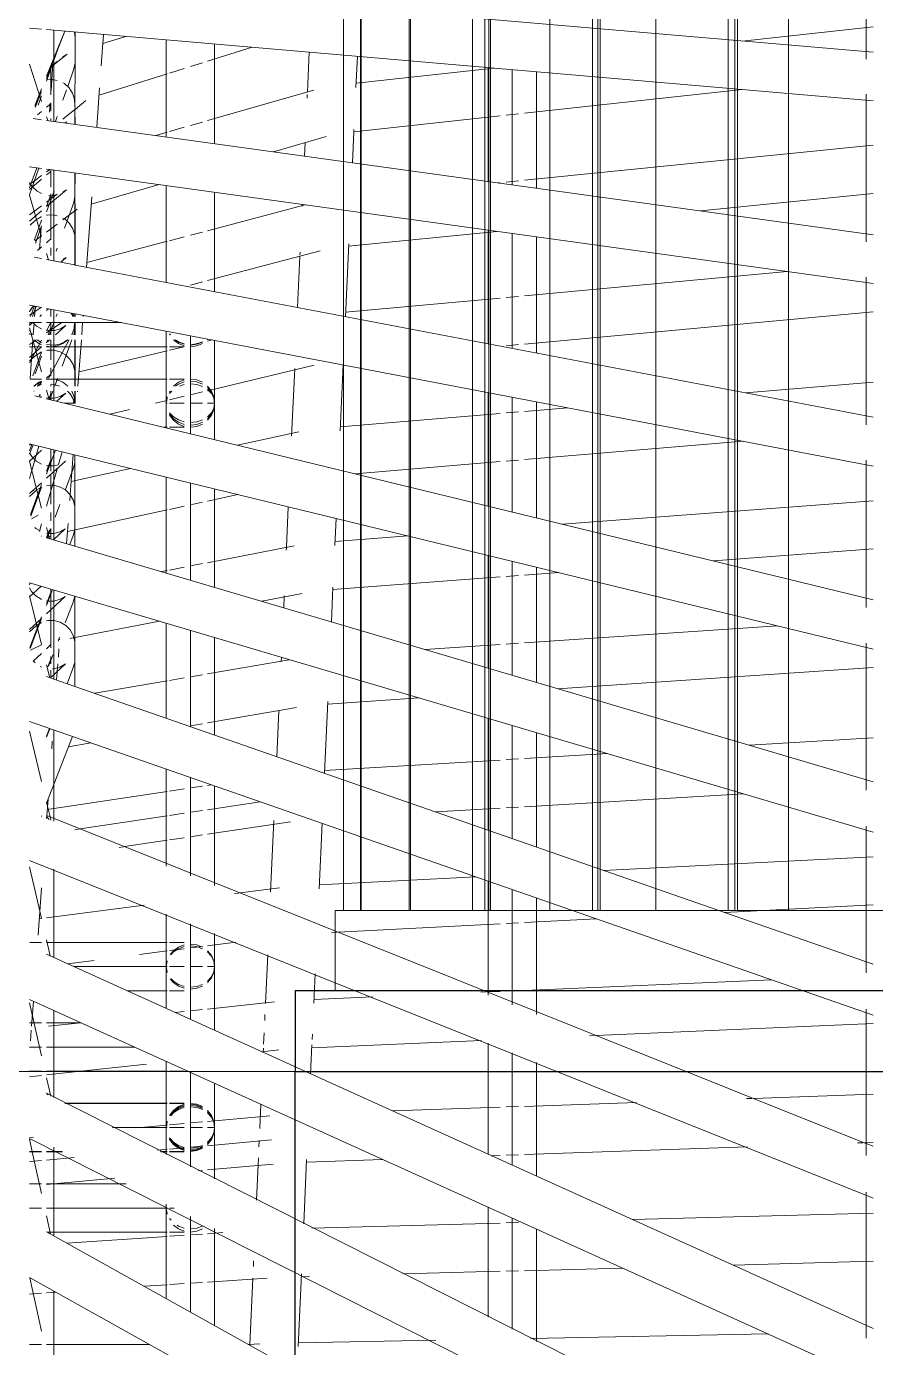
# Model space of a CAD drawing. Header units: millimetres. Extents: x 886808 to 1650903, y -1008069 to 230892.
# Drawn here: x 1015241 to 1015768, y -508469 to -507648 of the extents above; entities that cross this region are included whole.
import ezdxf
from ezdxf.xclip import XClip

# ---------------------------------------------------------------- set-up
doc = ezdxf.new("R2010")
doc.units = ezdxf.units.MM
doc.header["$XCLIPFRAME"] = 0
doc.linetypes.add('CENTER', pattern=[2, 1.25, -0.25, 0.25, -0.25])
doc.layers.get('0').update_dxf_attribs({"lineweight": 0})
for name, color, linetype, lineweight in [('0.NETMANHNHAT-0.05', 251, 'Continuous', 0), ('8l NET TO', 8, 'Continuous', 9), ('A-Wall', 113, 'Continuous', 30), ('A_Dim', 8, 'Continuous', 5)]:
    doc.layers.add(name, color=color, linetype=linetype, lineweight=lineweight)

# ---------------------------------------------------------------- blocks, each defined once
blk = doc.blocks.new('A$C14C457CE')
for p, q in [((8880.19, 2328.78), (8880.19, 2420.55)), ((8875.8, 2333.07), (9389.39, 2377.25)), ((8957.16, 2340.07), (8875.8, 2348.95)), ((8875.8, 2302.97), (9389.42, 2347.15)), ((9392.5, 2347.41), (9400, 2348.06)), ((9315, 2280.47), (9315, 2340.75)), ((9354.45, 2338.47), (9340.22, 2342.92)), ((9355.45, 2324.64), (9354.04, 2344.11)), ((9371.71, 2345.63), (9371.73, 2342.35)), ((9371.73, 2342.35), (9371.72, 2326.52)), ((9371.98, 2345.65), (9371.73, 2342.35)), ((9389.39, 2316.8), (9377.98, 2346.17)), ((9389.39, 2318.17), (9378.15, 2346.18)), ((9385, 2290.15), (9385, 2346.77)), ((9227.34, 2308.24), (9226.2, 2333.11)), ((9289.39, 2327.46), (9261.61, 2336.16)), ((9285, 2276.31), (9285, 2338.17)), ((9376.7, 2331.95), (9379.21, 2330.21)), ((9386.61, 2323.96), (9376.7, 2331.95)), ((9379.21, 2330.09), (9377.55, 2331.05)), ((9383.5, 2331.96), (9384.65, 2328.66)), ((9197.05, 2313.89), (9111.4, 2323.24)), ((9115, 2323.55), (9115, 2252.79)), ((9197.17, 2311.19), (9196.28, 2330.54)), ((9300, 2324.15), (9292.5, 2326.49)), ((9312.99, 2320.08), (9303.88, 2322.93)), ((9371.72, 2326.52), (9371.73, 2326.48)), ((9371.73, 2326.48), (9372.37, 2322.7)), ((9371.75, 2300.1), (9371.73, 2326.48)), ((9372.37, 2322.7), (9376.23, 2311.77)), ((9386.48, 2324.3), (9382.83, 2327.3)), ((9386.64, 2309.37), (9385.44, 2325.83)), ((9385.71, 2325.62), (9389.39, 2315.03)), ((9386.71, 2306.66), (9386.71, 2323.7)), ((9386.71, 2323.7), (9386.71, 2306.66)), ((9400, 2325.72), (9392.5, 2302.57)), ((9085, 2320.97), (9085, 2248.64)), ((9100, 2322.26), (9100, 2250.72)), ((9315, 2319.45), (9314.49, 2319.61)), ((9356.78, 2306.38), (9315, 2319.45)), ((9385.64, 2316.13), (9382.83, 2315.56)), ((9389.39, 2315.89), (9385.64, 2316.13)), ((8880.19, 2215.23), (8880.19, 2306.95)), ((9092.5, 2295.19), (8957.15, 2309.97)), ((9289.39, 2290.62), (9223.43, 2309.63)), ((9227.51, 2304.62), (9227.4, 2306.91)), ((9358.22, 2286.45), (9356.44, 2310.98)), ((9373.22, 2307.74), (9371.98, 2304.02)), ((9375.38, 2311.02), (9373.22, 2307.74)), ((9378.31, 2313.61), (9375.38, 2311.02)), ((9376.97, 2309.7), (9379.21, 2303.35)), ((9379.21, 2314.06), (9378.31, 2313.61)), ((9396.79, 2299.74), (9392.5, 2310.43)), ((9396.44, 2298.66), (9392.5, 2308.8)), ((9392.5, 2306.1), (9394.57, 2300.15)), ((9371.71, 2297.61), (9364.98, 2303.14)), ((9371.75, 2300.1), (9371.71, 2297.61)), ((9371.98, 2304.02), (9371.75, 2300.1)), ((9386.71, 2296.58), (9386.71, 2301.64)), ((9386.71, 2301.64), (9386.71, 2296.58)), ((9389.39, 2298.89), (9386.71, 2301.11)), ((9386.71, 2301.11), (9386.71, 2296.58)), ((9387.62, 2295.83), (9387.23, 2301.21)), ((8875.8, 2219.69), (9389.39, 2290.76)), ((9103.88, 2293.95), (9096.12, 2294.8)), ((9198.44, 2283.63), (9107.5, 2293.56)), ((9300, 2287.56), (9292.5, 2289.73)), ((9371.75, 2297.58), (9371.71, 2297.61)), ((9371.71, 2288.31), (9371.75, 2297.58)), ((9379.21, 2291.45), (9371.75, 2297.58)), ((9371.75, 2297.58), (9371.75, 2288.32)), ((9377.66, 2289.14), (9376.88, 2289.78)), ((9376.88, 2289.78), (9377.82, 2289.16)), ((9382.83, 2293.12), (9383.93, 2290)), ((9386.71, 2290.39), (9386.71, 2291.84)), ((9386.71, 2291.84), (9386.71, 2290.39)), ((9386.71, 2291.84), (9386.71, 2290.39)), ((9389.39, 2292.97), (9388.64, 2290.66)), ((9395.01, 2294.24), (9392.5, 2296.32)), ((9392.5, 2291.19), (9397.64, 2291.9)), ((9198.44, 2283.63), (9198.38, 2285.13)), ((9199.32, 2264.46), (9198.44, 2283.63)), ((9312.99, 2283.82), (9303.88, 2286.45)), ((9321.51, 2281.37), (9314.49, 2283.39)), ((9092.5, 2253.57), (8875.8, 2275.38)), ((9248.48, 2271.26), (9215.62, 2280.73)), ((9229.16, 2268.59), (9228.78, 2276.94)), ((8929.19, 2196.85), (9387.4, 2260.25)), ((9371.75, 2243.6), (9371.71, 2258.08)), ((9371.75, 2258.09), (9371.77, 2257.87)), ((9371.77, 2257.87), (9371.75, 2243.6)), ((9371.78, 2258.09), (9371.77, 2257.87)), ((9385, 2203.45), (9385, 2259.92)), ((9386.71, 2249.29), (9386.71, 2260.16)), ((9386.71, 2260.16), (9386.71, 2249.29)), ((9389.39, 2256.84), (9386.71, 2259.11)), ((9386.71, 2259.11), (9386.71, 2249.29)), ((9387.4, 2260.25), (9389.39, 2260.53)), ((9389.39, 2258.76), (9387.4, 2260.25)), ((9392.5, 2260.96), (9400, 2261.99)), ((9394.12, 2261.18), (9400, 2244.55)), ((9395.51, 2261.37), (9400, 2248.84)), ((9103.88, 2252.42), (9096.12, 2253.21)), ((9108.78, 2251.93), (9107.5, 2252.06)), ((9315, 2190.1), (9315, 2250.23)), ((9361.69, 2238.63), (9319.34, 2250.83)), ((9396.97, 2253.11), (9392.5, 2256.45)), ((9400, 2247.86), (9392.5, 2254.21)), ((9395.31, 2246.74), (9398.19, 2249.38)), ((9400, 2250.86), (9396.97, 2253.11)), ((9398.19, 2249.38), (9398.26, 2249.48)), ((9398.26, 2249.48), (9400, 2252.21)), ((8983.11, 2234.54), (8875.8, 2245.34)), ((9285, 2184.38), (9285, 2246.08)), ((9364.53, 2199.55), (9361.35, 2243.33)), ((9371.71, 2234.53), (9371.77, 2243.51)), ((9371.75, 2243.6), (9372.53, 2239.81)), ((9371.77, 2243.51), (9371.77, 2234.48)), ((9377.06, 2247.63), (9379.21, 2246.24)), ((9389.39, 2237.19), (9377.06, 2247.63)), ((9389.39, 2240.05), (9382.83, 2244.95)), ((9382.83, 2244.71), (9384.1, 2244.3)), ((9384.1, 2244.3), (9388.01, 2244.11)), ((9384.78, 2246.86), (9389.39, 2233.99)), ((9386.71, 2216.65), (9386.71, 2245.22)), ((9386.71, 2245.22), (9386.71, 2216.65)), ((9386.71, 2245.22), (9386.71, 2244.71)), ((9386.71, 2244.71), (9389.39, 2237.32)), ((9392.5, 2245.29), (9395.31, 2246.74)), ((9400, 2244.21), (9392.5, 2218.71)), ((9289.39, 2222.24), (9228.65, 2238.28)), ((9230.58, 2237.77), (9230.55, 2238.55)), ((9230.6, 2237.48), (9230.58, 2237.77)), ((9379.21, 2228.94), (9370.38, 2235.52)), ((9371.71, 2200.92), (9371.71, 2234.53)), ((9371.77, 2234.48), (9371.79, 2215.66)), ((9372.53, 2239.81), (9378.3, 2223.91)), ((9400, 2232.15), (9392.5, 2237.74)), ((9400, 2228.21), (9392.5, 2234.56)), ((9375.09, 2226.68), (9373.03, 2223.35)), ((9377.94, 2229.37), (9375.09, 2226.68)), ((9378.34, 2229.58), (9377.94, 2229.37)), ((9379.21, 2230.04), (9378.34, 2229.58)), ((9385.2, 2232.1), (9382.83, 2231.55)), ((9389.39, 2221.35), (9382.83, 2226.24)), ((9389.12, 2231.96), (9385.2, 2232.1)), ((9389.39, 2231.88), (9389.12, 2231.96)), ((9392.87, 2230.81), (9392.5, 2230.93)), ((9392.5, 2228.76), (9396.96, 2216.48)), ((9392.52, 2228.28), (9392.5, 2228.61)), ((9392.5, 2225.32), (9396.38, 2214.51)), ((9393.81, 2210.51), (9392.82, 2224.2)), ((9396.2, 2228.73), (9392.87, 2230.81)), ((9399.68, 2225.73), (9396.2, 2228.73)), ((9085, 2218.41), (9085, 2146.23)), ((9100, 2220.48), (9100, 2149.09)), ((9201.71, 2212.54), (9109.59, 2221.81)), ((9115, 2222.56), (9115, 2151.96)), ((9300, 2219.44), (9292.5, 2221.42)), ((9312.99, 2216.01), (9303.88, 2218.41)), ((9371.9, 2219.59), (9371.79, 2215.66)), ((9373.03, 2223.35), (9371.9, 2219.59)), ((9389.39, 2214.79), (9386.71, 2217.11)), ((9386.71, 2217.11), (9386.71, 2216.65)), ((9392.58, 2218.97), (9392.5, 2219.03)), ((9396.77, 2215.85), (9392.58, 2218.97)), ((9203.71, 2168.98), (9201.64, 2214.05)), ((9289.39, 2191.27), (9219.35, 2209.77)), ((9231.99, 2207.19), (9231.91, 2208.98)), ((9315, 2215.48), (9314.49, 2215.61)), ((9364.32, 2202.45), (9315, 2215.48)), ((9371.79, 2215.66), (9371.77, 2202.17)), ((9382.83, 2211.44), (9383.51, 2209.57)), ((9386.71, 2206.8), (9386.71, 2211.54)), ((9386.71, 2211.54), (9386.71, 2206.8)), ((9386.71, 2211.54), (9386.71, 2206.8)), ((9389.39, 2208.15), (9388.19, 2204.06)), ((9395.03, 2209.93), (9392.5, 2212.11)), ((8875.8, 2106.33), (9371.71, 2200.92)), ((9233.49, 2174.55), (9232.02, 2206.42)), ((9371.71, 2200.92), (9371.79, 2200.93)), ((9371.77, 2202.17), (9372.03, 2200.98)), ((9371.79, 2200.93), (9389.39, 2204.29)), ((9371.79, 2202.08), (9371.79, 2200.93)), ((9379.21, 2203.77), (9377.22, 2205.49)), ((9377.22, 2205.49), (9379.21, 2204.25)), ((9380.56, 2202.6), (9379.29, 2203.7)), ((9385.64, 2203.7), (9385.68, 2203.58)), ((9392.5, 2204.88), (9397.16, 2205.77)), ((8880.19, 2190.07), (8929.19, 2196.85)), ((8880.19, 2101.7), (8880.19, 2193.33)), ((9092.5, 2181.79), (8929.19, 2196.85)), ((8875.8, 2189.46), (8880.19, 2190.07)), ((9300, 2188.46), (9292.5, 2190.44)), ((9103.88, 2180.74), (9096.12, 2181.46)), ((9203.6, 2171.55), (9107.5, 2180.41)), ((9392.5, 2174.48), (9400, 2175.91)), ((9395.95, 2175.28), (9398.24, 2168.99)), ((9396.83, 2168.99), (9396.36, 2175.36)), ((9397, 2175.48), (9399.38, 2168.99)), ((9397.21, 2175.52), (9397.83, 2175.03)), ((9397.43, 2175.56), (9397.83, 2175.03)), ((9397.83, 2175.03), (9397.89, 2174.99)), ((9397.89, 2174.99), (9399.98, 2172.1)), ((9092.5, 2151.82), (8875.8, 2171.8)), ((8875.8, 2075.93), (9371.71, 2170.51)), ((9366.75, 2168.99), (9366.7, 2169.7)), ((9371.71, 2168.99), (9371.71, 2170.66)), ((9371.71, 2170.51), (9371.81, 2170.53)), ((9371.81, 2170.53), (9389.39, 2173.89)), ((9371.81, 2170.67), (9371.81, 2170.53)), ((9371.81, 2170.53), (9371.81, 2168.99)), ((9371.87, 2170.55), (9371.87, 2170.69)), ((9371.87, 2168.99), (9371.87, 2170.55)), ((9372.22, 2168.99), (9373.02, 2170.9)), ((9372.97, 2168.99), (9374.06, 2171.1)), ((9382.83, 2170.55), (9383.4, 2168.99)), ((9385, 2116.77), (9385, 2173.19)), ((9386.71, 2173.37), (9386.71, 2173.52)), ((9386.71, 2168.99), (9386.71, 2173.52)), ((9386.71, 2173.52), (9386.71, 2168.99)), ((9386.71, 2173.52), (9386.71, 2168.99)), ((9386.71, 2168.99), (9386.71, 2173.37)), ((9389.39, 2172.75), (9388.2, 2173.8)), ((9393.67, 2168.99), (9392.5, 2170.02)), ((9400, 2169.7), (9392.64, 2174.65)), ((9398.27, 2174.47), (9399.7, 2172.6)), ((9399.7, 2172.6), (9399.81, 2172.34)), ((9399.81, 2172.34), (9400, 2171.88)), ((9399.98, 2172.1), (9400, 2172.05)), ((9315, 2159.84), (9315, 2116.71)), ((9342.64, 2165.11), (9386.71, 2165.11)), ((9342.64, 2165.11), (9389.39, 2165.11)), ((9367.57, 2157.61), (9367.03, 2165.11)), ((9371.71, 2157.61), (9371.71, 2165.11)), ((9371.8, 2164.4), (9371.71, 2165.11)), ((9371.71, 2165.11), (9371.81, 2165.11)), ((9371.81, 2164.38), (9371.79, 2160.76)), ((9371.79, 2160.76), (9372.54, 2157.61)), ((9371.81, 2165.11), (9371.8, 2164.4)), ((9371.81, 2164.38), (9371.8, 2164.4)), ((9371.81, 2165.11), (9371.87, 2165.11)), ((9372.22, 2161.23), (9371.81, 2164.38)), ((9371.81, 2160.67), (9371.81, 2157.61)), ((9371.87, 2157.61), (9371.87, 2165.11)), ((9371.87, 2165.11), (9372.04, 2165.11)), ((9372.25, 2161.5), (9372.04, 2165.11)), ((9379.94, 2165.11), (9372.04, 2165.11)), ((9373.71, 2157.61), (9372.22, 2161.23)), ((9373.44, 2158.13), (9372.25, 2161.5)), ((9383.92, 2157.61), (9377.38, 2163.37)), ((9377.38, 2163.37), (9380.73, 2161.33)), ((9389.39, 2158.76), (9379.94, 2165.11)), ((9379.94, 2165.11), (9384.83, 2165.11)), ((9380.73, 2161.33), (9384.5, 2160.23)), ((9384.5, 2160.23), (9388.41, 2160.14)), ((9384.83, 2165.11), (9385, 2165.11)), ((9384.83, 2165.11), (9387.58, 2157.61)), ((9385, 2165.11), (9386.71, 2165.11)), ((9386.71, 2165.11), (9389.39, 2165.11)), ((9386.71, 2165.11), (9386.71, 2160.56)), ((9386.71, 2157.61), (9386.71, 2165.11)), ((9389.39, 2160.08), (9386.71, 2165.11)), ((9386.71, 2165.11), (9386.71, 2157.61)), ((9386.71, 2165.11), (9386.71, 2157.61)), ((9386.71, 2165.11), (9386.71, 2162.31)), ((9386.71, 2162.31), (9388.45, 2157.61)), ((9386.71, 2160.56), (9386.71, 2157.61)), ((9388.41, 2160.14), (9389.39, 2160.38)), ((9392.5, 2165.11), (9397.11, 2165.11)), ((9392.5, 2165.11), (9400, 2165.11)), ((9392.5, 2161.23), (9395.64, 2162.97)), ((9400, 2161.84), (9392.5, 2134.47)), ((9395.64, 2162.97), (9397.86, 2165.11)), ((9397.65, 2157.61), (9397.11, 2165.11)), ((9400, 2163.43), (9398.09, 2165.11)), ((9400, 2160.36), (9398.84, 2158.13)), ((9399.65, 2165.11), (9400, 2164.13)), ((9400, 2165.11), (9399.65, 2165.11)), ((9103.88, 2150.78), (9096.12, 2151.49)), ((9285, 2123.92), (9285, 2154.12)), ((9289.39, 2153.68), (9286.43, 2154.39)), ((9289.39, 2154.52), (9289.1, 2154.9)), ((9296.12, 2151.9), (9292.5, 2153.26)), ((9296.12, 2151.66), (9292.5, 2153.05)), ((9300, 2151.13), (9292.5, 2152.93)), ((9296.12, 2150.64), (9292.5, 2152.14)), ((9300, 2151.43), (9296.12, 2151.9)), ((9300, 2151.18), (9296.12, 2151.66)), ((9300, 2150.11), (9296.12, 2150.64)), ((9300, 2156.98), (9300, 2156.84)), ((9300, 2156.98), (9300, 2115.11)), ((9300, 2156.98), (9300, 2115.11)), ((9300, 2151.43), (9300, 2156.84)), ((9300, 2151.43), (9300, 2151.18)), ((9300, 2151.18), (9300, 2151.13)), ((9300, 2150.11), (9300, 2151.13)), ((9307.5, 2153.26), (9303.88, 2151.9)), ((9307.5, 2153.05), (9303.88, 2151.66)), ((9307.5, 2152.14), (9303.88, 2150.64)), ((9312.99, 2148), (9303.88, 2150.19)), ((9309.54, 2154.5), (9307.5, 2153.05)), ((9310.59, 2154.5), (9307.5, 2152.14)), ((9309.27, 2154.5), (9307.5, 2153.26)), ((9312.99, 2158.27), (9312.43, 2157.61)), ((9312.99, 2158.15), (9312.55, 2157.61)), ((9369.89, 2125.72), (9367.8, 2154.5)), ((9371.71, 2125.72), (9371.71, 2154.5)), ((9371.81, 2154.5), (9371.81, 2150.11)), ((9371.86, 2135.26), (9371.87, 2154.5)), ((9373.58, 2157.93), (9373.44, 2158.13)), ((9373.81, 2157.61), (9373.58, 2157.93)), ((9373.61, 2154.5), (9379.7, 2138.08)), ((9388.15, 2130.53), (9375.37, 2154.5)), ((9379.21, 2152.14), (9376.12, 2154.5)), ((9378.39, 2153.01), (9376.47, 2154.5)), ((9381.81, 2151.62), (9378.39, 2153.01)), ((9382.83, 2150.64), (9379.21, 2152.14)), ((9385.57, 2151.14), (9381.81, 2151.62)), ((9386.71, 2150.11), (9382.83, 2150.64)), ((9389.39, 2151.62), (9385.57, 2151.14)), ((9386.71, 2154.5), (9386.71, 2151.28)), ((9386.71, 2142.03), (9386.71, 2154.5)), ((9386.71, 2154.5), (9386.71, 2142.03)), ((9386.71, 2154.5), (9386.71, 2142.03)), ((9386.71, 2150.11), (9386.71, 2151.28)), ((9389.39, 2150.48), (9386.71, 2150.11)), ((9389.39, 2152.8), (9387.46, 2154.5)), ((9388.72, 2154.5), (9389.39, 2152.67)), ((9400, 2140.19), (9392.5, 2154.25)), ((9393.06, 2153.01), (9392.5, 2152.8)), ((9394.21, 2152.14), (9392.5, 2151.43)), ((9395.22, 2154.5), (9393.06, 2153.01)), ((9397.3, 2154.5), (9394.21, 2152.14)), ((9400, 2151.63), (9395.72, 2154.5)), ((9399.62, 2130.5), (9397.88, 2154.5)), ((9398.84, 2158.13), (9398.39, 2157.61)), ((9400, 2158.34), (9399.7, 2157.62)), ((9303.88, 2150.11), (9304.22, 2150.11)), ((9304.22, 2150.11), (9312.99, 2150.11)), ((9314.49, 2150.11), (9368.12, 2150.11)), ((9369.25, 2134.47), (9314.49, 2147.64)), ((9368.12, 2150.11), (9371.71, 2150.11)), ((9371.71, 2150.11), (9371.81, 2150.11)), ((9371.81, 2150.11), (9371.86, 2135.26)), ((9371.81, 2150.11), (9371.87, 2150.11)), ((9371.87, 2150.11), (9377.71, 2150.11)), ((9374.86, 2142.4), (9372.88, 2139.02)), ((9377.64, 2145.15), (9374.86, 2142.4)), ((9381.05, 2147.08), (9377.64, 2145.15)), ((9377.71, 2150.11), (9385, 2150.11)), ((9384.83, 2148.06), (9381.05, 2147.08)), ((9388.75, 2148.02), (9384.83, 2148.06)), ((9385, 2150.11), (9386.71, 2150.11)), ((9386.71, 2150.11), (9389.39, 2150.11)), ((9389.39, 2147.84), (9388.75, 2148.02)), ((9392.5, 2150.11), (9400, 2150.11)), ((9400, 2143.48), (9392.5, 2150.07)), ((9392.53, 2146.97), (9392.5, 2146.98)), ((9392.5, 2146.7), (9397.95, 2131.98)), ((9392.5, 2144.2), (9396.51, 2133.27)), ((9395.91, 2144.97), (9392.53, 2146.97)), ((9400, 2141.31), (9395.91, 2144.97)), ((9206.99, 2097.85), (9205.1, 2138.88)), ((9289.39, 2122.86), (9223.08, 2138.81)), ((9237.17, 2094.59), (9235.23, 2136.62)), ((9371.85, 2135.23), (9371.83, 2131.3)), ((9371.86, 2135.26), (9371.85, 2135.23)), ((9372.88, 2139.02), (9371.86, 2135.26)), ((9386.71, 2131.82), (9386.71, 2137.06)), ((9386.71, 2137.06), (9386.71, 2131.82)), ((9386.71, 2137.06), (9386.71, 2131.82)), ((8955.18, 2121.47), (8875.8, 2128.13)), ((9287.01, 2122.6), (9289.39, 2125.7)), ((9292.5, 2128.08), (9296.12, 2129.58)), ((9292.5, 2126.96), (9296.12, 2128.32)), ((9292.5, 2125.5), (9296.12, 2126.7)), ((9296.12, 2129.58), (9300, 2130.11)), ((9296.12, 2128.32), (9300, 2128.79)), ((9296.12, 2126.7), (9300, 2127.11)), ((9300, 2130.11), (9300, 2128.79)), ((9300, 2128.79), (9300, 2127.11)), ((9300, 2120.31), (9300, 2127.11)), ((9303.88, 2130.11), (9312.99, 2130.11)), ((9303.88, 2129.58), (9307.5, 2128.08)), ((9303.88, 2128.32), (9307.5, 2126.96)), ((9303.88, 2126.7), (9306.85, 2125.72)), ((9307.5, 2128.08), (9310.59, 2125.72)), ((9307.5, 2126.96), (9309.27, 2125.72)), ((9314.49, 2130.11), (9382.65, 2130.11)), ((9371.83, 2131.3), (9371.81, 2130.11)), ((9371.81, 2130.11), (9371.85, 2125.72)), ((9371.81, 2130.11), (9371.81, 2125.72)), ((9376.12, 2125.72), (9379.21, 2128.08)), ((9379.21, 2128.08), (9382.83, 2129.58)), ((9381.38, 2125.72), (9384.7, 2126.79)), ((9382.55, 2130.38), (9382.65, 2130.11)), ((9382.65, 2130.11), (9382.83, 2129.58)), ((9382.65, 2130.11), (9385, 2130.11)), ((9382.83, 2129.58), (9383.37, 2129.65)), ((9382.83, 2129.58), (9383.97, 2126.56)), ((9383.97, 2126.56), (9384.28, 2125.72)), ((9384.7, 2126.79), (9386.37, 2126.97)), ((9385, 2130.11), (9389.39, 2130.11)), ((9389.39, 2130.71), (9386.71, 2133.11)), ((9386.71, 2133.11), (9386.71, 2131.82)), ((9386.71, 2125.72), (9386.71, 2126.67)), ((9386.71, 2126.67), (9386.71, 2125.72)), ((9386.71, 2126.67), (9386.71, 2125.72)), ((9386.71, 2126.67), (9386.71, 2125.72)), ((9388.98, 2129.79), (9389.39, 2129.74)), ((9392.5, 2130.11), (9399.57, 2130.11)), ((9392.5, 2128.79), (9394.21, 2128.08)), ((9393.52, 2127.9), (9392.5, 2128.37)), ((9394.99, 2125.72), (9392.5, 2127.94)), ((9392.5, 2126.72), (9395.28, 2125.72)), ((9395.49, 2126.71), (9393.52, 2127.9)), ((9394.21, 2128.08), (9397.3, 2125.72)), ((9397.14, 2125.72), (9396.38, 2126.18)), ((8875.8, 1993), (9389.39, 2117.84)), ((9100, 2118.83), (9100, 2047.49)), ((9115, 2121.7), (9115, 2051.14)), ((9285, 2115.11), (9285, 2123.92)), ((9285, 2115.11), (9285.51, 2118.99)), ((9285, 2115.11), (9285.51, 2118.65)), ((9285, 2115.11), (9285.51, 2118.22)), ((9285.51, 2118.99), (9287.01, 2122.6)), ((9285.51, 2118.65), (9287.01, 2121.95)), ((9285.51, 2118.22), (9287.01, 2121.11)), ((9287.01, 2121.95), (9289.39, 2124.78)), ((9287.01, 2121.11), (9289.39, 2123.6)), ((9300, 2120.31), (9292.5, 2122.12)), ((9300, 2115.11), (9300, 2120.31)), ((9312.99, 2117.19), (9303.88, 2119.38)), ((9311.55, 2122.61), (9312.99, 2121.11)), ((9312.43, 2122.61), (9312.99, 2121.95)), ((9314.49, 2118.99), (9315, 2115.11)), ((9314.49, 2118.65), (9314.73, 2116.77)), ((9314.49, 2118.22), (9315, 2115.11)), ((9370.15, 2122.07), (9370.11, 2122.61)), ((9371.71, 2115.11), (9371.71, 2122.61)), ((9371.81, 2122.61), (9371.81, 2119.36)), ((9371.85, 2122.61), (9371.81, 2119.36)), ((9371.81, 2119.36), (9372.76, 2115.61)), ((9371.86, 2116.19), (9371.85, 2119.2)), ((9371.86, 2116.19), (9372.11, 2118.16)), ((9372.04, 2115.11), (9373.02, 2118.24)), ((9372.11, 2118.16), (9372.22, 2118.99)), ((9372.22, 2118.99), (9373.72, 2122.6)), ((9373.02, 2118.24), (9374.93, 2121.16)), ((9374.93, 2121.16), (9376.5, 2122.61)), ((9383.06, 2116.3), (9377.51, 2121.25)), ((9377.51, 2121.25), (9380.89, 2119.25)), ((9380.89, 2119.25), (9384.67, 2118.2)), ((9384.67, 2118.2), (9388.59, 2118.16)), ((9385.43, 2122.61), (9387.38, 2117.35)), ((9386.71, 2119.17), (9386.71, 2122.61)), ((9386.71, 2117.19), (9386.71, 2122.61)), ((9386.71, 2122.61), (9386.71, 2117.19)), ((9386.71, 2122.61), (9386.71, 2117.19)), ((9386.71, 2122.61), (9386.71, 2121.11)), ((9386.71, 2121.11), (9388.06, 2117.51)), ((9386.71, 2118.18), (9386.71, 2119.17)), ((9386.71, 2117.19), (9386.71, 2118.18)), ((9389.39, 2123.13), (9387.84, 2117.46)), ((9388.59, 2118.16), (9389.39, 2118.37)), ((9392.5, 2119.21), (9394.07, 2120.1)), ((9392.5, 2118.59), (9396.69, 2119.61)), ((9394.28, 2119.03), (9393.39, 2120.7)), ((9397.19, 2122.46), (9397.34, 2122.61)), ((9092.5, 2109.96), (9065.4, 2112.24)), ((9085, 2115.97), (9085, 2043.85)), ((9103.88, 2109.01), (9096.12, 2109.66)), ((9285.51, 2112), (9285, 2115.11)), ((9285, 2115.11), (9285, 2092.46)), ((9285.51, 2111.23), (9285, 2115.11)), ((9285.51, 2111.57), (9285, 2115.11)), ((9285, 2115.11), (9289.39, 2115.11)), ((9287.01, 2109.11), (9285.51, 2112)), ((9287.01, 2108.27), (9285.51, 2111.57)), ((9287.01, 2107.62), (9285.51, 2111.23)), ((9289.39, 2106.63), (9287.01, 2109.11)), ((9300, 2115.11), (9292.5, 2115.11)), ((9300, 2103.11), (9300, 2115.11)), ((9300, 2115.11), (9300, 2096.11)), ((9300, 2115.11), (9300, 2096.11)), ((9303.88, 2115.11), (9312.99, 2115.11)), ((9312.99, 2109.11), (9310.61, 2106.63)), ((9321.63, 2115.11), (9314.49, 2116.83)), ((9315, 2115.11), (9314.49, 2115.11)), ((9315, 2115.11), (9315, 2116.71)), ((9315, 2100.11), (9315, 2115.11)), ((9350.05, 2108.28), (9337.78, 2111.23)), ((9371.71, 2115.11), (9371.86, 2116.19)), ((9371.85, 2115.11), (9371.71, 2115.11)), ((9371.85, 2115.11), (9371.86, 2116.19)), ((9372.04, 2115.11), (9371.85, 2115.11)), ((9372.94, 2115.11), (9372.04, 2115.11)), ((9372.76, 2115.61), (9372.94, 2115.11)), ((9372.94, 2115.11), (9378.17, 2115.11)), ((9206.87, 2100.38), (9107.5, 2108.71)), ((9289.39, 2105.44), (9287.01, 2108.27)), ((9289.39, 2104.52), (9287.01, 2107.62)), ((9296.12, 2103.52), (9292.5, 2104.72)), ((9296.12, 2101.9), (9292.5, 2103.26)), ((9296.12, 2100.64), (9292.5, 2102.14)), ((9300, 2103.11), (9296.12, 2103.52)), ((9300, 2101.43), (9296.12, 2101.9)), ((9300, 2103.11), (9300, 2101.43)), ((9300, 2100.11), (9300, 2101.43)), ((9307.5, 2104.72), (9303.88, 2103.52)), ((9307.5, 2103.26), (9303.88, 2101.9)), ((9307.5, 2102.14), (9303.88, 2100.64)), ((9310.61, 2106.63), (9307.5, 2104.72)), ((9310.61, 2105.44), (9307.5, 2103.26)), ((9310.61, 2104.52), (9307.5, 2102.14)), ((9312.99, 2108.27), (9310.61, 2105.44)), ((9312.99, 2107.62), (9310.61, 2104.52)), ((9270.72, 2088.99), (9232.57, 2097.28)), ((9300, 2100.11), (9296.12, 2100.64)), ((9303.88, 2100.11), (9312.99, 2100.11)), ((9314.49, 2100.11), (9316.46, 2100.11)), ((9315, 2099.76), (9315, 2100.11)), ((8875.8, 1962.39), (9385, 2086.16)), ((9092.5, 2080.07), (8956.52, 2091.47)), ((9379.77, 2084.89), (9381.98, 2077.1)), ((9383.88, 2085.89), (9389.39, 2071.15)), ((9385, 2086.16), (9392.5, 2087.98)), ((9385, 2064.03), (9385, 2086.16)), ((9386.71, 2086.58), (9386.71, 2079.91)), ((9386.71, 2086.58), (9386.71, 2072.81)), ((9392.5, 2087.98), (9397.79, 2089.27)), ((9400, 2079.07), (9392.5, 2085.87)), ((9394.3, 2088.42), (9400, 2068.38)), ((9397.79, 2089.27), (9400, 2089.81)), ((9397.79, 2089.27), (9400, 2083.32)), ((9398.55, 2089.46), (9400, 2085.59)), ((9400, 2088.98), (9399.02, 2089.57)), ((8880.19, 1988.19), (8880.19, 2079.7)), ((9103.88, 2079.12), (9096.12, 2079.77)), ((9197.74, 2071.25), (9107.5, 2078.82)), ((9371.83, 2077.99), (9371.85, 2081.86)), ((9371.83, 2077.99), (9372.82, 2074.25)), ((9371.85, 2077.91), (9371.84, 2067.02)), ((9371.85, 2081.86), (9371.85, 2082.97)), ((9374.78, 2058.27), (9372.97, 2083.24)), ((9377.64, 2079.15), (9378.43, 2078.7)), ((9389.39, 2068.51), (9377.64, 2079.15)), ((9382.23, 2076.87), (9384.83, 2076.17)), ((9386.71, 2079.91), (9389.39, 2072.8)), ((9388.75, 2076.17), (9389.39, 2076.35)), ((9400, 2078.83), (9392.5, 2049.92)), ((9392.52, 2077.19), (9395.9, 2079.16)), ((9395.9, 2079.16), (9398.66, 2081.94)), ((9398.66, 2081.94), (9400, 2084.3)), ((9315, 2009.56), (9315, 2069.15)), ((9374.18, 2066.51), (9337.21, 2074.55)), ((9372.82, 2074.25), (9377.64, 2061.47)), ((9382.6, 2074.92), (9389.39, 2051.03)), ((9384.83, 2076.17), (9388.75, 2076.17)), ((9386.71, 2071.2), (9386.71, 2052.43)), ((9285, 2000.7), (9285, 2061.85)), ((9300, 2065.5), (9300, 2005.13)), ((9300, 2065.5), (9300, 2005.13)), ((9371.84, 2067.02), (9371.85, 2051.08)), ((9377.4, 2060.97), (9374.67, 2058.16)), ((9380.76, 2062.97), (9377.4, 2060.97)), ((9384.53, 2064.03), (9380.76, 2062.97)), ((9388.44, 2064.07), (9384.53, 2064.03)), ((9384.98, 2034.15), (9385, 2064.03)), ((9389.39, 2063.82), (9388.44, 2064.07)), ((9400, 2058.9), (9392.5, 2065.7)), ((9392.5, 2064.57), (9399.5, 2046.02)), ((9395.45, 2061.28), (9392.5, 2062.94)), ((9392.5, 2062.85), (9399.21, 2044.92)), ((9395.66, 2061.16), (9395.45, 2061.28)), ((9400, 2057.18), (9395.66, 2061.16)), ((9398.04, 2060.62), (9397.14, 2061)), ((9398.91, 2060.15), (9398.04, 2060.62)), ((9068.75, 2039.9), (8875.8, 2054.46)), ((9289.39, 2054.27), (9270.6, 2058.35)), ((9300, 2051.96), (9292.5, 2053.59)), ((9371.83, 2051), (9372.77, 2054.74)), ((9374.67, 2058.16), (9372.77, 2054.74)), ((9375.05, 2054.61), (9374.8, 2058.05)), ((9381.12, 2052.25), (9384.11, 2044.33)), ((9210.26, 2026.74), (9209.49, 2043.5)), ((9240.34, 2025.57), (9239.19, 2050.72)), ((9312.99, 2049.14), (9303.88, 2051.12)), ((9376.45, 2035.35), (9314.49, 2048.82)), ((9371.83, 2051), (9371.83, 2050.91)), ((9371.83, 2050.91), (9371.87, 2046.99)), ((9371.83, 2040.5), (9371.87, 2046.99)), ((9371.85, 2050.89), (9371.85, 2048.94)), ((9386.71, 2047.12), (9386.71, 2041.95)), ((9386.71, 2047.12), (9386.71, 2041.95)), ((9398.77, 2043.22), (9394.54, 2045.49)), ((9371.81, 2026.35), (9371.82, 2036.36)), ((9371.82, 2036.36), (9371.87, 2036.56)), ((9371.82, 2036.36), (9371.87, 2026.36)), ((9371.83, 2040.5), (9371.85, 2036.63)), ((9371.85, 2036.63), (9372.88, 2032.9)), ((9376.99, 2027.88), (9376.09, 2040.31)), ((9377.76, 2037.06), (9381.18, 2035.13)), ((9385.15, 2030.29), (9377.76, 2037.06)), ((9386.71, 2037.26), (9386.71, 2030.75)), ((9386.82, 2037.16), (9388.98, 2031.42)), ((9387.56, 2036.48), (9389.39, 2031.65)), ((9389.39, 2037.95), (9387.59, 2031.01)), ((9392.5, 2040.11), (9393.84, 2035.41)), ((9393.48, 2035.74), (9396.02, 2037.25)), ((9396.02, 2037.25), (9396.7, 2037.95)), ((9210.14, 2029.22), (9164.83, 2032.64)), ((9371.87, 2026.36), (9389.39, 2031.54)), ((9372.88, 2032.9), (9375.02, 2027.29)), ((9381.18, 2035.13), (9384.98, 2034.15)), ((9384.98, 2034.15), (9387.94, 2034.18)), ((9385, 2030.42), (9384.98, 2034.15)), ((9385, 2030.24), (9385, 2030.42)), ((9389.05, 2031.44), (9386.61, 2032.75)), ((9387.94, 2034.18), (9388.42, 2034.19)), ((9388.42, 2034.19), (9388.89, 2034.19)), ((9388.89, 2034.19), (9389.39, 2034.33)), ((9392.5, 2032.46), (9392.74, 2032.53)), ((8875.8, 1879.81), (9371.81, 2026.35)), ((8975.07, 2017.13), (8875.8, 2024.62)), ((9115, 2020.53), (9115, 1950.48)), ((9289.39, 2016.02), (9235.59, 2026.49)), ((9240.42, 2023.82), (9240.36, 2025.21)), ((9371.81, 2026.35), (9371.87, 2026.36)), ((9085, 2013.24), (9085, 1941.61)), ((9100, 2016.88), (9100, 1946.04)), ((9300, 2013.96), (9292.5, 2015.42)), ((9312.99, 2011.43), (9303.88, 2013.21)), ((9318.02, 2010.45), (9314.49, 2011.14)), ((8875.8, 1848.68), (9400, 2003.55)), ((9092.5, 2008.26), (9071.15, 2009.87)), ((9103.88, 2007.4), (9096.12, 2007.99)), ((9211.52, 1999.27), (9107.5, 2007.13)), ((9399.55, 2003.41), (9400, 2002.22)), ((9212.44, 1979.26), (9211.45, 2000.85)), ((9255.7, 1992.04), (9230.53, 1996.94)), ((9242.07, 1988.02), (9241.73, 1995.45)), ((9371.8, 1969.45), (9371.8, 1995.21)), ((9371.88, 1995.24), (9372.94, 1991.57)), ((9377.86, 1994.98), (9381.3, 1993.08)), ((9389.39, 1984.29), (9377.86, 1994.98)), ((9385, 1943.74), (9385, 1999.12)), ((9385.66, 1999.31), (9389.39, 1989.48)), ((9386.71, 1999.62), (9386.71, 1963.03)), ((9386.71, 1999.62), (9386.71, 1997.51)), ((9386.71, 1997.51), (9389.39, 1990.5)), ((9400, 1995.32), (9392.5, 1965.13)), ((9392.78, 1993.3), (9396.12, 1995.33)), ((9400, 1994.78), (9392.83, 2001.43)), ((9396.12, 1995.33), (9398.82, 1998.16)), ((9398.82, 1998.16), (9400, 2000.32)), ((9372.94, 1991.57), (9377.86, 1978.71)), ((9381.3, 1993.08), (9385.11, 1992.13)), ((9385.11, 1992.13), (9389.02, 1992.21)), ((9389.02, 1992.21), (9389.39, 1992.32)), ((9392.5, 1993.22), (9392.78, 1993.3)), ((9315, 1919.39), (9315, 1978.44)), ((9374.94, 1968.84), (9319.22, 1979.68)), ((9380.86, 1979.02), (9377.49, 1977.04)), ((9384.64, 1980.05), (9380.86, 1979.02)), ((9385, 1980.05), (9384.64, 1980.05)), ((9388.55, 1980.06), (9385, 1980.05)), ((9389.39, 1979.84), (9388.55, 1980.06)), ((9392.5, 1982.39), (9399.79, 1963.35)), ((9400, 1974.44), (9392.5, 1981.4)), ((9392.5, 1981.31), (9399.61, 1962.62)), ((9395.75, 1977.09), (9392.5, 1978.96)), ((9092.5, 1966.24), (8935.17, 1976.82)), ((9300, 1974), (9300, 1914.18)), ((9300, 1974), (9300, 1914.18)), ((9372.81, 1970.84), (9371.82, 1967.04)), ((9374.74, 1974.25), (9372.81, 1970.84)), ((9377.49, 1977.04), (9374.74, 1974.25)), ((9381.3, 1969.74), (9382.28, 1967.18)), ((9400, 1973.11), (9395.75, 1977.09)), ((8880.19, 1874.69), (8880.19, 1966.05)), ((9103.88, 1965.48), (9096.12, 1966)), ((9154.3, 1962.09), (9107.5, 1965.23)), ((9285, 1908.96), (9285, 1969.57)), ((9371.82, 1967.04), (9371.8, 1969.45)), ((9371.8, 1957.82), (9371.85, 1963.1)), ((9371.82, 1967.04), (9371.85, 1963.1)), ((9381.33, 1968.08), (9381.3, 1968.45)), ((9382.1, 1957.4), (9381.74, 1962.47)), ((9389.39, 1962.59), (9386.71, 1965.11)), ((9386.71, 1965.11), (9386.71, 1963.03)), ((9399.38, 1961.71), (9392.5, 1964.97)), ((9289.39, 1946.95), (9238.61, 1955.69)), ((9243.61, 1954.46), (9243.48, 1957.31)), ((9371.8, 1957.82), (9371.89, 1953.96)), ((9371.89, 1953.96), (9371.82, 1939.16)), ((9371.89, 1953.96), (9371.85, 1939.17)), ((9371.89, 1953.96), (9372.99, 1950.25)), ((9383.14, 1943.09), (9382.41, 1953.21)), ((9385.4, 1959.03), (9388.22, 1951.66)), ((9386.71, 1957.81), (9386.71, 1956.31)), ((9386.71, 1957.81), (9386.71, 1953.08)), ((9386.71, 1956.31), (9388.66, 1951.25)), ((9397.67, 1954.83), (9392.5, 1959.68)), ((9396.55, 1953.8), (9397.71, 1954.98)), ((9071.91, 1937.74), (8875.8, 1950.93)), ((9300, 1945.12), (9292.5, 1946.41)), ((9372.99, 1950.25), (9376.63, 1940.83)), ((9377.67, 1953.13), (9381.08, 1951.17)), ((9386.96, 1944.42), (9377.67, 1953.13)), ((9381.08, 1951.17), (9384.87, 1950.16)), ((9384.87, 1950.16), (9385.65, 1950.16)), ((9386.71, 1949.17), (9386.71, 1944.33)), ((9386.96, 1944.42), (9389.39, 1945.27)), ((9389.39, 1952.63), (9387.39, 1944.57)), ((9392.5, 1951.18), (9392.56, 1951.2)), ((9392.56, 1951.2), (9393.3, 1951.63)), ((8875.8, 1766.64), (9371.82, 1939.16)), ((9312.99, 1942.88), (9303.88, 1944.45)), ((9359.5, 1934.87), (9314.49, 1942.62)), ((9371.82, 1939.16), (9371.85, 1939.17)), ((9371.85, 1939.17), (9385, 1943.74)), ((9385, 1943.74), (9386.96, 1944.42)), ((9214.79, 1928.14), (9157.73, 1931.97)), ((9216.77, 1885.23), (9214.72, 1929.77)), ((9289.39, 1916.52), (9234.19, 1926.03)), ((9246.33, 1895.51), (9245.01, 1924.17)), ((8875.8, 1734.96), (9400, 1917.27)), ((9100, 1914.92), (9100, 1844.62)), ((9115, 1919.35), (9115, 1849.83)), ((9300, 1914.7), (9292.5, 1915.99)), ((9387.4, 1912.88), (9389.39, 1907.7)), ((9387.55, 1912.94), (9389.39, 1908.19)), ((8952.86, 1902.57), (8875.8, 1907.12)), ((9085, 1910.49), (9085, 1839.4)), ((9375.86, 1901.63), (9361.93, 1904.03)), ((9373.39, 1908.01), (9389.39, 1866.73)), ((9385, 1857.25), (9385, 1912.05)), ((9386.24, 1900.42), (9385.9, 1905.15)), ((9400, 1911.41), (9392.5, 1880.14)), ((9092.5, 1894.33), (9040.67, 1897.39)), ((9103.88, 1893.66), (9096.12, 1894.11)), ((9216.68, 1887), (9107.5, 1893.44)), ((9315, 1829.24), (9315, 1887.7)), ((9300, 1882.49), (9300, 1823.24)), ((9300, 1882.49), (9300, 1823.24)), ((9092.5, 1864.42), (8956.29, 1872.46)), ((9285, 1817.24), (9285, 1877.27)), ((9289.39, 1877.7), (9287.2, 1878.03)), ((9300, 1876.11), (9292.5, 1877.24)), ((9312.99, 1874.16), (9303.88, 1875.53)), ((9388.97, 1862.73), (9314.49, 1873.93)), ((9103.88, 1863.74), (9096.12, 1864.2)), ((9147.58, 1861.16), (9107.5, 1863.53)), ((9289.39, 1862.54), (9256.76, 1867.45)), ((9389.39, 1867.19), (9387.22, 1858.14)), ((9389.25, 1858.95), (9388.52, 1868.98)), ((8881.28, 1655.69), (9389.25, 1858.95)), ((9289.39, 1847.38), (9237.83, 1855.14)), ((9250.19, 1811.54), (9248.15, 1855.85)), ((9300, 1860.95), (9292.5, 1862.08)), ((9312.99, 1858.99), (9303.88, 1860.36)), ((9368.49, 1850.65), (9314.49, 1858.77)), ((9385, 1855.41), (9385, 1856.87)), ((9387.12, 1857.72), (9386.73, 1856.1)), ((9389.15, 1858.2), (9387.81, 1856.54)), ((9389.39, 1858.36), (9389.15, 1858.2)), ((9389.25, 1858.95), (9389.39, 1859.01)), ((9389.38, 1857.16), (9389.28, 1858.58)), ((9392.5, 1858.72), (9392.6, 1858.45)), ((8880.19, 1761.2), (8880.19, 1852.39)), ((9220.07, 1813.45), (9218.2, 1854.04)), ((9300, 1845.79), (9292.5, 1846.91)), ((9371.84, 1850.14), (9369.19, 1850.54)), ((9312.99, 1843.83), (9303.88, 1845.2)), ((9340.95, 1839.63), (9314.49, 1843.61)), ((9344.3, 1839.12), (9341.65, 1839.52)), ((9043.24, 1824.88), (8875.8, 1833.4)), ((8875.8, 1621.21), (9400, 1830.97)), ((9300, 1822.86), (9300, 1821.4)), ((9300, 1822.86), (9300, 1821.4)), ((9315, 1827.4), (9315, 1828.86)), ((9385, 1770.79), (9385, 1825.68)), ((9400, 1827.17), (9393.56, 1799.53)), ((9115, 1818.15), (9115, 1749.21)), ((9219.96, 1815.88), (9122.72, 1820.83)), ((9269.19, 1810.91), (9244.68, 1814.07)), ((9285, 1815.39), (9285, 1816.85)), ((9394.64, 1784.61), (9392.5, 1814.14)), ((9085, 1807.71), (9085, 1737.21)), ((9100, 1812.93), (9100, 1743.21)), ((9272.67, 1810.46), (9269.92, 1810.82)), ((8968.15, 1798.76), (8875.8, 1803.46)), ((9315, 1774.77), (9315, 1797.67)), ((9389.39, 1795.41), (9328.86, 1803.22)), ((9393.56, 1799.53), (9392.5, 1795.01)), ((9092.5, 1792.43), (9047.63, 1794.72)), ((9103.88, 1791.85), (9096.12, 1792.25)), ((9208.28, 1786.54), (9107.5, 1791.67)), ((9300, 1791.67), (9300, 1732.32)), ((9300, 1791.67), (9300, 1732.32)), ((9393.9, 1794.83), (9392.5, 1795.01)), ((9392.5, 1795.01), (9392.5, 1794.98)), ((9212.36, 1786.33), (9209.13, 1786.49)), ((9285, 1778.63), (9285, 1785.67)), ((9389.39, 1781.64), (9387.09, 1771.73)), ((8875.8, 1540.37), (9389.39, 1772.77)), ((9289.39, 1778.07), (9271.71, 1780.35)), ((9285, 1765.11), (9285, 1778.63)), ((9287.01, 1772.07), (9289.39, 1774.96)), ((9287.01, 1771.54), (9289.39, 1774.21)), ((9292.5, 1777.17), (9296.12, 1778.56)), ((9300, 1776.7), (9292.5, 1777.67)), ((9292.5, 1776.25), (9296.12, 1777.53)), ((9296.12, 1778.56), (9300, 1779.04)), ((9296.12, 1777.53), (9300, 1777.97)), ((9300, 1780.11), (9300, 1779.04)), ((9300, 1779.04), (9300, 1777.97)), ((9300, 1777.97), (9300, 1776.7)), ((9300, 1765.11), (9300, 1776.7)), ((9303.88, 1780.11), (9312.99, 1780.11)), ((9303.88, 1778.56), (9307.5, 1777.17)), ((9303.88, 1777.53), (9307.5, 1776.25)), ((9312.99, 1775.03), (9303.88, 1776.2)), ((9307.5, 1777.17), (9310.61, 1774.96)), ((9307.5, 1776.25), (9310.61, 1774.21)), ((9310.61, 1774.96), (9312.55, 1772.61)), ((9310.61, 1774.21), (9312.03, 1772.61)), ((9314.49, 1780.11), (9389.39, 1780.11)), ((9331.72, 1772.61), (9314.49, 1774.83)), ((9315, 1774.77), (9315, 1765.11)), ((9392.5, 1780.11), (9399.83, 1780.11)), ((9253.38, 1742.21), (9251.99, 1772.46)), ((9285, 1765.11), (9285.51, 1768.44)), ((9285.51, 1761.78), (9285, 1765.11)), ((9285, 1739.23), (9285, 1765.11)), ((9285, 1765.11), (9289.39, 1765.11)), ((9285.51, 1768.72), (9287.01, 1772.07)), ((9285.51, 1768.44), (9287.01, 1771.54)), ((9285.51, 1768.44), (9285.51, 1768.72)), ((9300, 1765.11), (9292.5, 1765.11)), ((9300, 1752.25), (9300, 1765.11)), ((9303.88, 1765.11), (9312.99, 1765.11)), ((9303.88, 1765.11), (9312.99, 1765.11)), ((9314.49, 1768.72), (9314.49, 1768.44)), ((9314.49, 1768.44), (9315, 1765.11)), ((9315, 1765.11), (9314.49, 1765.11)), ((9315, 1765.11), (9314.49, 1761.78)), ((9314.49, 1765.11), (9372.46, 1765.11)), ((9315, 1765.11), (9315, 1750.11)), ((9376.32, 1766.86), (9359.77, 1768.99)), ((9092.5, 1750.36), (8939, 1756.94)), ((9223.34, 1742.37), (9222.5, 1760.66)), ((9287.01, 1758.68), (9285.51, 1761.78)), ((9285.51, 1761.51), (9285.51, 1761.78)), ((9287.01, 1758.15), (9285.51, 1761.51)), ((9289.39, 1756.02), (9287.01, 1758.68)), ((9289.39, 1755.26), (9287.01, 1758.15)), ((9312.03, 1757.61), (9310.61, 1756.02)), ((9312.55, 1757.61), (9310.61, 1755.26)), ((9314.49, 1761.78), (9314.49, 1761.51)), ((9103.88, 1749.87), (9096.12, 1750.21)), ((9115.42, 1749.38), (9107.5, 1749.72)), ((9115, 1748.83), (9115, 1747.37)), ((9119.58, 1749.2), (9116.28, 1749.34)), ((9296.12, 1752.69), (9292.5, 1753.97)), ((9296.12, 1751.66), (9292.5, 1753.05)), ((9300, 1752.25), (9296.12, 1752.69)), ((9300, 1751.18), (9296.12, 1751.66)), ((9300, 1752.25), (9300, 1751.18)), ((9300, 1750.11), (9300, 1751.18)), ((9307.5, 1753.97), (9303.88, 1752.69)), ((9307.5, 1753.05), (9303.88, 1751.66)), ((9303.88, 1750.11), (9312.99, 1750.11)), ((9310.61, 1756.02), (9307.5, 1753.97)), ((9310.61, 1755.26), (9307.5, 1753.05)), ((9314.49, 1750.11), (9339.31, 1750.11)), ((9315, 1739.11), (9315, 1750.11)), ((8875.8, 1507.45), (9400, 1744.65)), ((9100, 1742.83), (9100, 1741.37)), ((9223.23, 1744.76), (9186.69, 1746.33)), ((9289.39, 1738.75), (9247.73, 1743.25)), ((9400, 1742.66), (9392.5, 1709.66)), ((9398.74, 1728.1), (9397.62, 1743.57)), ((8880.19, 1647.73), (8880.19, 1738.72)), ((9085, 1736.82), (9085, 1735.37)), ((9253.86, 1731.73), (9253.69, 1735.35)), ((9285, 1725.54), (9285, 1739.23)), ((9300, 1737.61), (9292.5, 1738.42)), ((9309.43, 1736.59), (9303.88, 1737.19)), ((9385, 1683.71), (9385, 1737.86)), ((9047.79, 1722.32), (8875.8, 1729.69)), ((9254.54, 1717), (9254.22, 1723.89)), ((9367.87, 1730.11), (9389.39, 1730.11)), ((9388.14, 1728.1), (9368.19, 1730.25)), ((9392.5, 1730.11), (9400, 1730.11)), ((9399.41, 1718.99), (9398.92, 1725.72)), ((9051.95, 1722.14), (9048.66, 1722.28)), ((9115, 1717.64), (9115, 1648.61)), ((9224.61, 1714.75), (9119.06, 1719.27)), ((9224.37, 1719.88), (9224.22, 1723.15)), ((9225.35, 1698.55), (9224.53, 1716.49)), ((9100, 1711.64), (9100, 1641.82)), ((9255.6, 1712.23), (9245.1, 1713.36)), ((9254.77, 1711.86), (9254.65, 1714.52)), ((9334.72, 1715.11), (9389.39, 1715.11)), ((9392.5, 1715.11), (9400, 1715.11)), ((9085, 1705.64), (9085, 1635.04)), ((9300, 1699.4), (9300, 1640.8)), ((9300, 1699.4), (9300, 1665.11)), ((9303.88, 1700.11), (9312.99, 1700.11)), ((9314.49, 1700.11), (9389.39, 1700.11)), ((9315, 1648.37), (9315, 1706.19)), ((9389.39, 1697.8), (9327.24, 1704.5)), ((9392.5, 1700.11), (9400, 1700.11)), ((9285, 1669.33), (9285, 1692.61)), ((9389.39, 1695.99), (9386.81, 1684.63)), ((9400, 1696.66), (9392.5, 1697.46)), ((8875.8, 1427.27), (9389.39, 1686.56)), ((8950.18, 1683.26), (8875.8, 1685.85)), ((8954.42, 1683.11), (8951.06, 1683.23)), ((9388.62, 1685.65), (9388.49, 1685.47)), ((9389.39, 1686.19), (9388.62, 1685.65)), ((9092.5, 1678.31), (9022.77, 1680.73)), ((9103.88, 1677.91), (9096.12, 1678.18)), ((9174.33, 1675.46), (9107.5, 1677.78)), ((9256.95, 1664.55), (9256.26, 1679.6)), ((9287.01, 1672.68), (9289.39, 1675.77)), ((9287.01, 1672.4), (9289.39, 1675.37)), ((9287.01, 1671.95), (9289.39, 1674.78)), ((9287.01, 1671.54), (9289.39, 1674.21)), ((9292.5, 1678.14), (9296.12, 1679.63)), ((9292.5, 1677.65), (9296.12, 1679.09)), ((9292.5, 1676.96), (9296.12, 1678.32)), ((9292.5, 1676.25), (9296.12, 1677.53)), ((9296.12, 1679.63), (9300, 1680.14)), ((9296.12, 1679.09), (9300, 1679.58)), ((9296.12, 1678.32), (9300, 1678.79)), ((9296.12, 1677.53), (9300, 1677.97)), ((9300, 1680.22), (9300, 1680.14)), ((9300, 1680.14), (9300, 1679.58)), ((9300, 1679.58), (9300, 1678.79)), ((9300, 1677.97), (9300, 1678.79)), ((9300, 1667.99), (9300, 1677.97)), ((9312.99, 1680.22), (9303.88, 1680.22)), ((9303.88, 1680.11), (9312.99, 1680.11)), ((9303.88, 1679.63), (9307.5, 1678.14)), ((9303.88, 1679.09), (9307.5, 1677.65)), ((9303.88, 1678.32), (9307.5, 1676.96)), ((9303.88, 1677.53), (9307.5, 1676.25)), ((9307.5, 1678.14), (9310.61, 1675.77)), ((9307.5, 1677.65), (9310.61, 1675.37)), ((9307.5, 1676.96), (9310.61, 1674.78)), ((9307.5, 1676.25), (9310.61, 1674.21)), ((9310.61, 1675.77), (9312.96, 1672.72)), ((9310.61, 1675.37), (9312.73, 1672.72)), ((9310.61, 1674.78), (9312.34, 1672.72)), ((9310.61, 1674.21), (9311.94, 1672.72)), ((9378.08, 1680.22), (9314.49, 1680.22)), ((9314.49, 1680.11), (9377.87, 1680.11)), ((9289.39, 1668.94), (9250.66, 1672.41)), ((9285, 1665.22), (9285, 1669.33)), ((9285, 1665.22), (9285.51, 1668.44)), ((9285.51, 1668.93), (9287.01, 1672.4)), ((9285.51, 1668.65), (9287.01, 1671.95)), ((9285.51, 1668.44), (9287.01, 1671.54)), ((9285.51, 1669.08), (9285.59, 1669.28)), ((9285.51, 1668.93), (9285.51, 1669.08)), ((9285.51, 1668.65), (9285.51, 1668.93)), ((9285.51, 1668.44), (9285.51, 1668.65)), ((9285.59, 1669.28), (9287.01, 1672.68)), ((9300, 1667.99), (9292.5, 1668.66)), ((9300, 1667.99), (9300, 1665.11)), ((9312.99, 1666.82), (9303.88, 1667.64)), ((9314.49, 1668.44), (9314.49, 1669.08)), ((9314.49, 1668.44), (9315, 1665.22)), ((9330.9, 1665.22), (9314.49, 1666.69)), ((9285.01, 1665.16), (9285, 1665.22)), ((9285, 1665.11), (9285.01, 1665.16)), ((9285, 1665.11), (9285, 1639.22)), ((9285, 1665.11), (9289.39, 1665.11)), ((9285.14, 1664.19), (9285, 1665.11)), ((9285.17, 1663.93), (9285.14, 1664.19)), ((9285.31, 1662.96), (9285.17, 1663.93)), ((9285.51, 1661.78), (9285.31, 1662.96)), ((9287.01, 1658.68), (9285.51, 1661.78)), ((9285.51, 1661.5), (9285.51, 1661.78)), ((9287.01, 1658.04), (9285.51, 1661.5)), ((9287.01, 1658.27), (9285.51, 1661.5)), ((9285.51, 1661.36), (9285.51, 1661.5)), ((9287.01, 1657.76), (9285.51, 1661.36)), ((9289.39, 1656.02), (9287.01, 1658.68)), ((9289.39, 1655.44), (9287.01, 1658.27)), ((9289.39, 1655.06), (9287.01, 1658.04)), ((9289.39, 1654.66), (9287.01, 1657.76)), ((9300, 1665.11), (9292.5, 1665.11)), ((9300, 1665.22), (9300, 1640.8)), ((9300, 1652.25), (9300, 1665.11)), ((9300, 1665.11), (9300, 1640.8)), ((9312.99, 1665.22), (9303.88, 1665.22)), ((9312.99, 1658.68), (9310.61, 1656.02)), ((9312.99, 1658.27), (9310.61, 1655.44)), ((9312.99, 1658.04), (9310.61, 1655.06)), ((9312.99, 1657.76), (9310.61, 1654.66)), ((9348.37, 1665.22), (9314.49, 1665.22)), ((9315, 1615.4), (9400, 1658.31)), ((9400, 1659.02), (9397.59, 1659.24)), ((9400, 1657.93), (9398.28, 1650.22)), ((8881.28, 1655.69), (8875.8, 1655.88)), ((8875.8, 1653.5), (8880.19, 1655.26)), ((8880.19, 1655.26), (8881.28, 1655.69)), ((8885.52, 1655.54), (8882.16, 1655.66)), ((9092.5, 1648.34), (8953.87, 1653.16)), ((9289.39, 1653.88), (9249.72, 1657.44)), ((9257.47, 1653.1), (9257.29, 1657.03)), ((9296.12, 1652.69), (9292.5, 1653.97)), ((9300, 1652.93), (9292.5, 1653.6)), ((9296.12, 1651.9), (9292.5, 1653.26)), ((9296.12, 1651.35), (9292.5, 1652.78)), ((9296.12, 1650.8), (9292.5, 1652.29)), ((9300, 1652.25), (9296.12, 1652.69)), ((9300, 1651.43), (9296.12, 1651.9)), ((9300, 1650.86), (9296.12, 1651.35)), ((9300, 1650.29), (9296.12, 1650.8)), ((9300, 1652.25), (9300, 1651.43)), ((9300, 1651.43), (9300, 1650.86)), ((9300, 1650.29), (9300, 1650.86)), ((9300, 1650.11), (9300, 1650.29)), ((9307.5, 1653.97), (9303.88, 1652.69)), ((9307.5, 1653.26), (9303.88, 1651.9)), ((9307.5, 1652.78), (9303.88, 1651.35)), ((9312.99, 1651.77), (9303.88, 1652.58)), ((9307.5, 1652.29), (9303.88, 1650.8)), ((9312.99, 1650.22), (9303.88, 1650.22)), ((9303.88, 1650.11), (9312.99, 1650.11)), ((9310.61, 1656.02), (9307.5, 1653.97)), ((9310.61, 1655.44), (9307.5, 1653.26)), ((9310.61, 1655.06), (9307.5, 1652.78)), ((9310.61, 1654.66), (9307.5, 1652.29)), ((9320.4, 1651.1), (9314.49, 1651.63)), ((9318.66, 1650.22), (9314.49, 1650.22)), ((9314.49, 1650.11), (9318.44, 1650.11)), ((9379.51, 1650.11), (9389.39, 1650.11)), ((9389.39, 1650.22), (9379.73, 1650.22)), ((9385, 1597.91), (9385, 1652.88)), ((9400, 1650.22), (9392.5, 1650.22)), ((9392.5, 1650.11), (9400, 1650.11)), ((9398.26, 1650.11), (9392.5, 1624.22)), ((9398.28, 1650.22), (9398.26, 1650.11)), ((9103.88, 1647.94), (9096.12, 1648.21)), ((9112.83, 1647.63), (9107.5, 1647.82)), ((9227.88, 1643.63), (9180.4, 1645.28)), ((9229.64, 1605.28), (9227.8, 1645.39)), ((9289.39, 1638.82), (9248.53, 1642.49)), ((9258.99, 1620.1), (9257.79, 1646.26)), ((9389.39, 1644.91), (9372.26, 1646.45)), ((9400, 1643.96), (9392.5, 1644.64)), ((9285, 1633.23), (9285, 1639.22)), ((9295.08, 1638.31), (9292.5, 1638.55)), ((9389.39, 1629.86), (9346.94, 1633.66)), ((8880.19, 1534.28), (8880.19, 1625.03)), ((9339.9, 1630.11), (9389.39, 1630.11)), ((9392.5, 1630.11), (9400, 1630.11)), ((9315, 1615.4), (9315, 1617.54)), ((9025.28, 1608.01), (8875.8, 1612.03)), ((9100, 1608.9), (9100, 1539.83)), ((9115, 1615.69), (9115, 1547.4)), ((9300, 1607.82), (9314.49, 1615.11)), ((9300, 1609.97), (9300, 1607.82)), ((9300, 1609.97), (9300, 1550.55)), ((9300, 1609.97), (9300, 1550.55)), ((9300, 1609.97), (9300, 1550.55)), ((9310.19, 1615.11), (9312.99, 1615.11)), ((9310.19, 1615.11), (9312.99, 1615.11)), ((9312.99, 1608.68), (9312.03, 1607.61)), ((9314.49, 1615.11), (9315, 1615.4)), ((9315, 1615.11), (9314.49, 1611.78)), ((9314.49, 1615.11), (9315, 1615.11)), ((9315, 1615.11), (9314.49, 1611.25)), ((9314.49, 1615.11), (9389.39, 1615.11)), ((9315, 1615.11), (9315, 1615.4)), ((9315, 1558.91), (9315, 1615.11)), ((9389.39, 1610.26), (9386.88, 1598.96)), ((9392.5, 1615.11), (9400, 1615.11)), ((8875.8, 1393.66), (9300, 1607.82)), ((8875.8, 1314.18), (9389.39, 1600.36)), ((9085, 1602.11), (9085, 1532.26)), ((9103.88, 1605.9), (9096.12, 1606.11)), ((9224.47, 1602.67), (9107.5, 1605.81)), ((9285, 1542.19), (9285, 1602.39)), ((9289.39, 1604.56), (9289.36, 1604.6)), ((9296.12, 1602.69), (9292.5, 1603.97)), ((9296.12, 1600.69), (9292.5, 1602.19)), ((9300, 1602.25), (9296.12, 1602.69)), ((9300, 1600.19), (9296.12, 1600.69)), ((9300, 1602.25), (9300, 1607.82)), ((9300, 1600.19), (9300, 1602.25)), ((9307.5, 1603.97), (9303.88, 1602.69)), ((9307.5, 1602.19), (9303.88, 1600.69)), ((9308.31, 1604.5), (9307.5, 1603.97)), ((9310.54, 1604.5), (9307.5, 1602.19)), ((9312.99, 1607.65), (9312.96, 1607.61)), ((9289.39, 1599.21), (9279.94, 1599.84)), ((9300, 1598.5), (9292.5, 1599)), ((9300, 1600.19), (9300, 1600.11)), ((9303.88, 1600.11), (9312.99, 1600.11)), ((9312.99, 1597.63), (9303.88, 1598.24)), ((9314.49, 1600.11), (9388.94, 1600.11)), ((9376.82, 1593.36), (9314.49, 1597.53)), ((8962.74, 1579.71), (8875.8, 1582.05)), ((9092.5, 1576.23), (9031.43, 1577.87)), ((9103.88, 1575.92), (9096.12, 1576.13)), ((9168.08, 1574.2), (9107.5, 1575.83)), ((9260.89, 1578.76), (9260.73, 1582.42)), ((8875.8, 1279.86), (9400, 1571.95)), ((9231.15, 1572.5), (9226.07, 1572.64)), ((9233.14, 1529.17), (9231.07, 1574.29)), ((9289.39, 1569.14), (9252.34, 1571.62)), ((9263.12, 1530.45), (9261.22, 1571.6)), ((9300, 1568.43), (9292.5, 1568.93)), ((9312.99, 1567.56), (9303.88, 1568.17)), ((9399.74, 1571.81), (9392.5, 1538.67)), ((9328.65, 1566.52), (9314.49, 1567.46)), ((9389.39, 1562.45), (9383.65, 1562.84)), ((9385, 1511.51), (9385, 1563.59)), ((9400, 1561.74), (9392.5, 1562.25)), ((9088.73, 1534.14), (8940.97, 1536.94)), ((9233.04, 1531.4), (9147.59, 1533.02)), ((9263.87, 1530.42), (9256.9, 1530.74)), ((9263.14, 1530.01), (9263.12, 1530.45)), ((9325.3, 1530.33), (9389.39, 1530.33)), ((9392.5, 1530.33), (9400, 1530.33))]:
    blk.add_line(p, q)

msp = doc.modelspace()

# ---------------------------------------------------------------- linework, layer by layer
at = {"layer": '0.NETMANHNHAT-0.05', "transparency": 33554636}
for p, q in [((1015437.56, -507297.13), (1015437.56, -508197.13)), ((1015448.13, -508197.13), (1015448.13, -507297.13)), ((1015448.54, -507297.13), (1015448.54, -508197.13)), ((1015478.42, -508197.13), (1015478.42, -507297.13)), ((1015479.21, -507297.13), (1015479.21, -508197.13)), ((1015517.8, -508197.13), (1015517.8, -507297.13)), ((1015525.4, -507297.13), (1015525.4, -508197.13)), ((1015527.9, -508197.13), (1015527.9, -507297.13)), ((1015529.06, -507297.13), (1015529.06, -508197.13)), ((1015565.95, -508197.13), (1015565.95, -507297.13)), ((1015592.45, -507297.13), (1015592.45, -508197.13)), ((1015595.71, -508197.13), (1015595.71, -507297.13)), ((1015597.22, -507297.13), (1015597.22, -508197.13)), ((1015631.79, -508197.13), (1015631.79, -507297.13)), ((1015676.75, -507297.13), (1015676.75, -508197.13)), ((1015680.72, -508197.13), (1015680.72, -507297.13)), ((1015682.55, -507297.13), (1015682.55, -508197.13)), ((1015714.2, -508197.13), (1015714.2, -507297.13)), ((1015432.53, -508247.13), (1015432.53, -508197.13)), ((1016607.53, -508197.13), (1015432.53, -508197.13)), ((1015432.53, -508247.13), (1015432.53, -508197.13))]:
    msp.add_line(p, q, dxfattribs=at)
at = {"layer": '8l NET TO', "color": 251, "linetype": 'CENTER', "ltscale": 1000, "true_color": 0x636466, "transparency": 33554636}
msp.add_line((1012386.74, -508297.13), (1056226.2, -508297.13), dxfattribs=at)
at = {"layer": 'A-Wall', "transparency": 33554636}
for points in [[(1015407.53, -508297.13), (1016892.53, -508297.13), (1016892.53, -508247.13), (1015407.53, -508247.13)], [(1015407.53, -508297.13), (1016892.53, -508297.13), (1016892.53, -508497.13), (1015407.53, -508497.13)]]:
    msp.add_lwpolyline(points, close=True, dxfattribs=at)

# ---------------------------------------------------------------- block references
at = {"layer": 'A_Dim', "transparency": 33554636}
ref = msp.add_blockref('A$C14C457CE', (1024642.53, -509997.13), dxfattribs=dict(at, xscale=-1))
XClip(ref).set_block_clipping_path([(7946.8262406772, -441.4141993674), (10608.649371153, 4022.528169149)])

doc.saveas('drawing.dxf')
